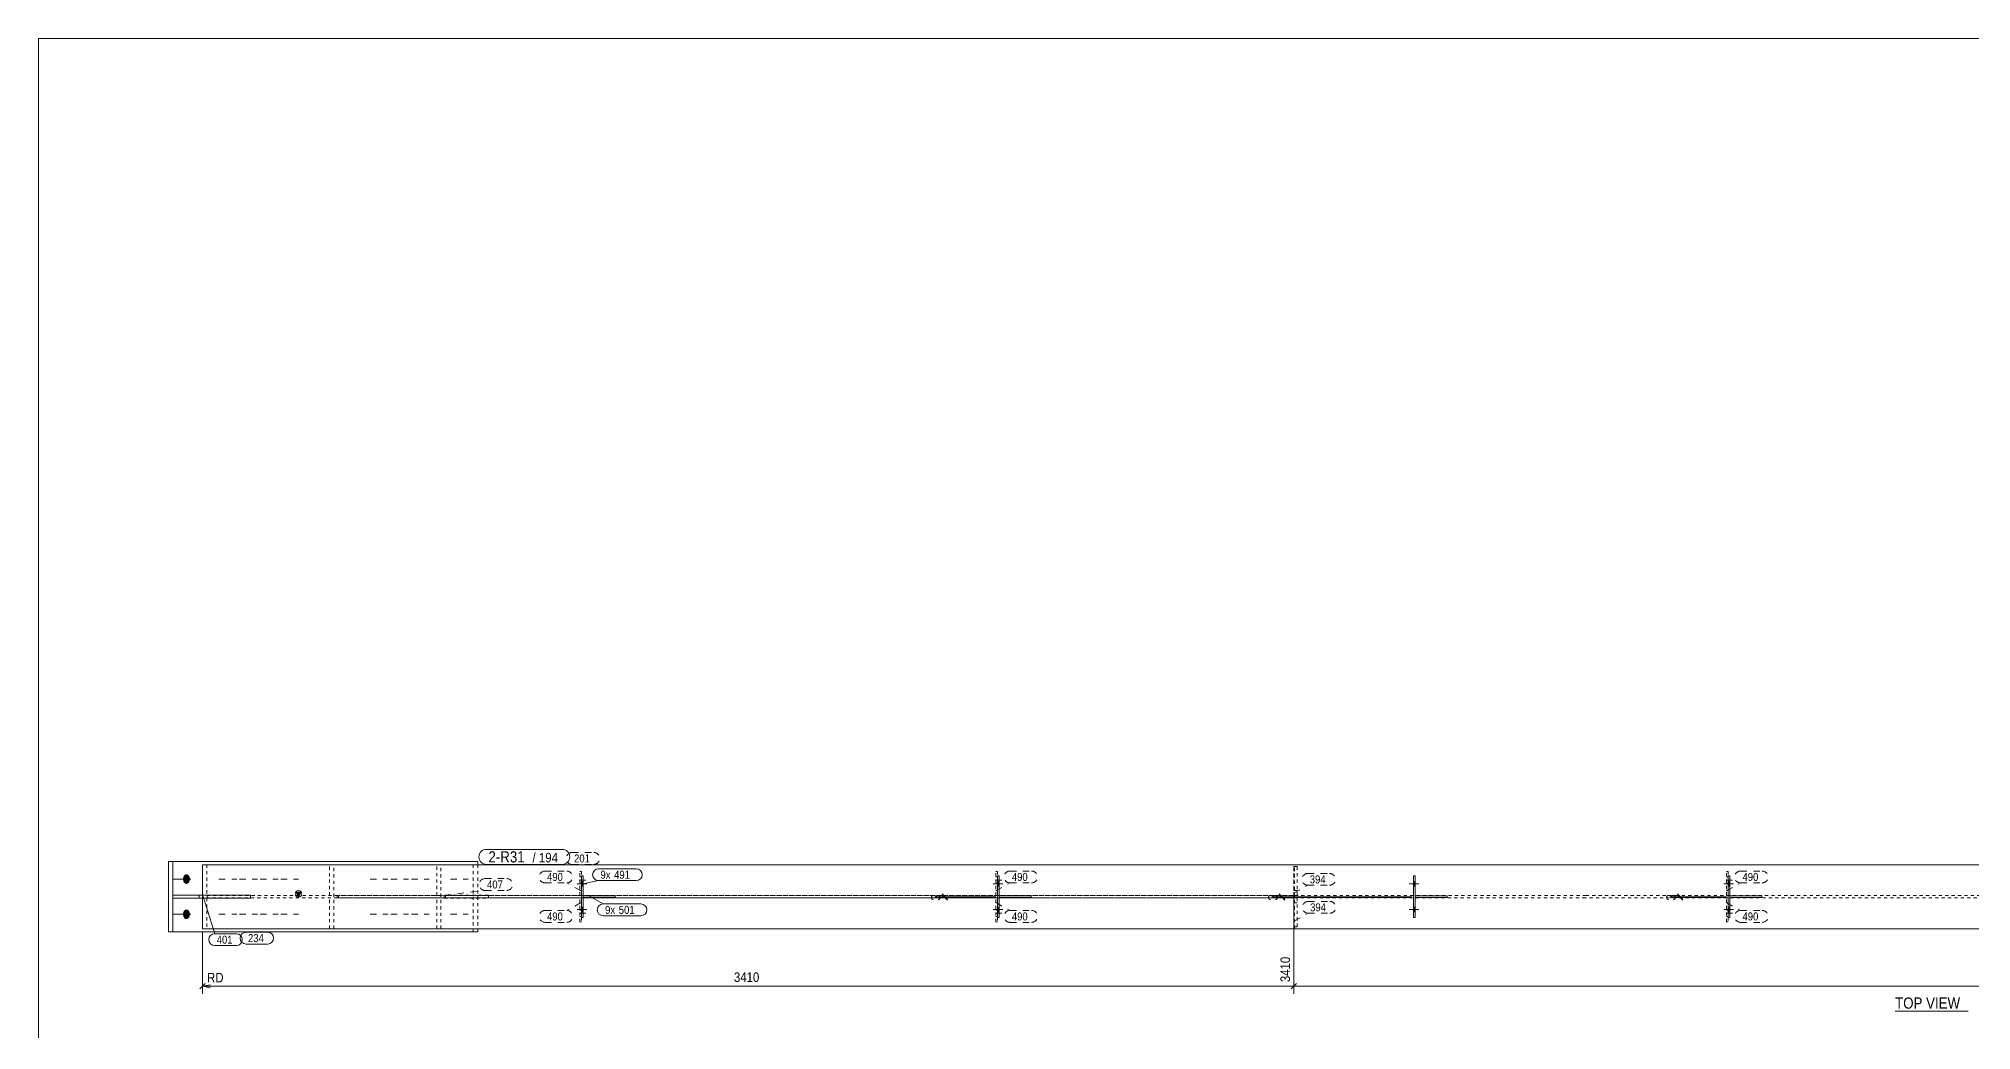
# Model space of a CAD drawing. Header units: millimetres. Extents: x 2 to 1174, y 1 to 825.
# Drawn here: x 5 to 609, y 515 to 825 of the extents above; entities that cross this region are included whole.
import ezdxf

# ---------------------------------------------------------------- set-up
doc = ezdxf.new("R2010")
doc.units = ezdxf.units.MM
for name, pattern in [('XKITLINE00', [0]), ('XKITLINE01', [4, 1, -1, 1, -1]), ('XKITLINE02', [4, 2, -2])]:
    doc.linetypes.add(name, pattern=pattern)
for name, color, linetype, lineweight in [('Bolt', 3, 'Continuous', 0), ('Dimensions', 7, 'Continuous', 0), ('DrawingSheet', 5, 'Continuous', 0), ('OtherObjectType', 7, 'Continuous', 0), ('Part', 2, 'Continuous', 0), ('PartMark', 7, 'Continuous', 0)]:
    doc.layers.add(name, color=color, linetype=linetype, lineweight=lineweight)
doc.styles.add('ARIAL', font='ARIAL.TTF')

# ---------------------------------------------------------------- blocks, each defined once
blk = doc.blocks.new('*A81')
at = {"layer": 'Bolt'}
for points in [[(50.11, 562.37), (50.11, 562.41), (50.11, 562.44), (50.12, 562.48), (50.12, 562.52), (50.12, 562.55), (50.13, 562.59), (50.13, 562.62), (50.14, 562.66), (50.14, 562.7), (50.15, 562.73), (50.16, 562.77), (50.17, 562.8), (50.17, 562.84), (50.18, 562.87), (50.19, 562.91), (50.2, 562.94), (50.21, 562.97), (50.23, 563.01), (50.24, 563.04), (50.25, 563.07), (50.26, 563.1), (50.28, 563.13), (50.29, 563.17), (50.31, 563.2), (50.32, 563.23), (50.34, 563.26), (50.36, 563.28), (50.37, 563.31), (50.39, 563.34), (50.41, 563.37), (50.43, 563.39), (50.44, 563.42), (50.46, 563.44), (50.48, 563.47), (50.5, 563.49), (50.52, 563.51), (50.55, 563.54), (50.57, 563.56), (50.59, 563.58), (50.61, 563.6), (50.63, 563.62), (50.66, 563.64), (50.68, 563.66), (50.7, 563.67), (50.73, 563.69), (50.75, 563.7), (50.77, 563.72), (50.8, 563.73), (50.82, 563.74), (50.85, 563.76), (50.87, 563.77), (50.9, 563.78), (50.92, 563.79), (50.95, 563.8), (50.98, 563.8), (51, 563.81), (51.03, 563.82), (51.05, 563.82), (51.08, 563.82), (51.11, 563.83), (51.13, 563.83), (51.16, 563.83), (51.19, 563.83), (51.21, 563.83), (51.24, 563.83), (51.26, 563.83), (51.29, 563.82), (51.32, 563.82), (51.34, 563.82), (51.37, 563.81), (51.4, 563.8), (51.42, 563.8), (51.45, 563.79), (51.47, 563.78), (51.5, 563.77), (51.52, 563.76), (51.55, 563.74), (51.57, 563.73), (51.6, 563.72), (51.62, 563.7), (51.64, 563.69), (51.67, 563.67), (51.69, 563.66), (51.71, 563.64), (51.74, 563.62), (51.76, 563.6), (51.78, 563.58), (51.8, 563.56), (51.83, 563.54), (51.85, 563.51), (51.87, 563.49), (51.89, 563.47), (51.91, 563.44), (51.93, 563.42), (51.94, 563.39), (51.96, 563.37), (51.98, 563.34), (52, 563.31), (52.02, 563.28), (52.03, 563.26), (52.05, 563.23), (52.06, 563.2), (52.08, 563.17), (52.09, 563.13), (52.11, 563.1), (52.12, 563.07), (52.13, 563.04), (52.14, 563.01), (52.16, 562.97), (52.17, 562.94), (52.18, 562.91), (52.19, 562.87), (52.2, 562.84), (52.21, 562.8), (52.21, 562.77), (52.22, 562.73), (52.23, 562.7), (52.23, 562.66), (52.24, 562.62), (52.24, 562.59), (52.25, 562.55), (52.25, 562.52), (52.25, 562.48), (52.26, 562.44), (52.26, 562.41), (52.26, 562.37), (52.26, 562.33), (52.26, 562.3), (52.26, 562.26), (52.26, 562.22), (52.25, 562.19), (52.25, 562.15), (52.25, 562.11), (52.24, 562.08), (52.24, 562.04), (52.23, 562), (52.23, 561.97), (52.22, 561.93), (52.21, 561.9), (52.21, 561.86), (52.2, 561.83), (52.19, 561.79), (52.18, 561.76), (52.17, 561.72), (52.16, 561.69), (52.14, 561.66), (52.13, 561.63), (52.12, 561.59), (52.11, 561.56), (52.09, 561.53), (52.08, 561.5), (52.06, 561.47), (52.05, 561.44), (52.03, 561.41), (52.02, 561.38), (52, 561.35), (51.98, 561.32), (51.96, 561.3), (51.94, 561.27), (51.93, 561.25), (51.91, 561.22), (51.89, 561.2), (51.87, 561.17), (51.85, 561.15), (51.83, 561.13), (51.8, 561.11), (51.78, 561.08), (51.76, 561.06), (51.74, 561.05), (51.71, 561.03), (51.69, 561.01), (51.67, 560.99), (51.64, 560.98), (51.62, 560.96), (51.6, 560.95), (51.57, 560.93), (51.55, 560.92), (51.52, 560.91), (51.5, 560.9), (51.47, 560.89), (51.45, 560.88), (51.42, 560.87), (51.4, 560.86), (51.37, 560.85), (51.34, 560.85), (51.32, 560.84), (51.29, 560.84), (51.26, 560.84), (51.24, 560.83), (51.21, 560.83), (51.19, 560.83), (51.16, 560.83), (51.13, 560.83), (51.11, 560.84), (51.08, 560.84), (51.05, 560.84), (51.03, 560.85), (51, 560.85), (50.98, 560.86), (50.95, 560.87), (50.92, 560.88), (50.9, 560.89), (50.87, 560.9), (50.85, 560.91), (50.82, 560.92), (50.8, 560.93), (50.77, 560.95), (50.75, 560.96), (50.73, 560.98), (50.7, 560.99), (50.68, 561.01), (50.66, 561.03), (50.63, 561.05), (50.61, 561.06), (50.59, 561.08), (50.57, 561.11), (50.55, 561.13), (50.52, 561.15), (50.5, 561.17), (50.48, 561.2), (50.46, 561.22), (50.44, 561.25), (50.43, 561.27), (50.41, 561.3), (50.39, 561.32), (50.37, 561.35), (50.36, 561.38), (50.34, 561.41), (50.32, 561.44), (50.31, 561.47), (50.29, 561.5), (50.28, 561.53), (50.26, 561.56), (50.25, 561.59), (50.24, 561.63), (50.23, 561.66), (50.21, 561.69), (50.2, 561.72), (50.19, 561.76), (50.18, 561.79), (50.17, 561.83), (50.17, 561.86), (50.16, 561.9), (50.15, 561.93), (50.14, 561.97), (50.14, 562), (50.13, 562.04), (50.13, 562.08), (50.12, 562.11), (50.12, 562.15), (50.12, 562.19), (50.11, 562.22), (50.11, 562.26), (50.11, 562.3), (50.11, 562.33)], [(50.11, 551.37), (50.11, 551.41), (50.11, 551.44), (50.12, 551.48), (50.12, 551.52), (50.12, 551.55), (50.13, 551.59), (50.13, 551.62), (50.14, 551.66), (50.14, 551.7), (50.15, 551.73), (50.16, 551.77), (50.17, 551.8), (50.17, 551.84), (50.18, 551.87), (50.19, 551.91), (50.2, 551.94), (50.21, 551.97), (50.23, 552.01), (50.24, 552.04), (50.25, 552.07), (50.26, 552.1), (50.28, 552.13), (50.29, 552.17), (50.31, 552.2), (50.32, 552.23), (50.34, 552.26), (50.36, 552.28), (50.37, 552.31), (50.39, 552.34), (50.41, 552.37), (50.43, 552.39), (50.44, 552.42), (50.46, 552.44), (50.48, 552.47), (50.5, 552.49), (50.52, 552.51), (50.55, 552.54), (50.57, 552.56), (50.59, 552.58), (50.61, 552.6), (50.63, 552.62), (50.66, 552.64), (50.68, 552.66), (50.7, 552.67), (50.73, 552.69), (50.75, 552.7), (50.77, 552.72), (50.8, 552.73), (50.82, 552.74), (50.85, 552.76), (50.87, 552.77), (50.9, 552.78), (50.92, 552.79), (50.95, 552.8), (50.98, 552.8), (51, 552.81), (51.03, 552.82), (51.05, 552.82), (51.08, 552.82), (51.11, 552.83), (51.13, 552.83), (51.16, 552.83), (51.19, 552.83), (51.21, 552.83), (51.24, 552.83), (51.26, 552.83), (51.29, 552.82), (51.32, 552.82), (51.34, 552.82), (51.37, 552.81), (51.4, 552.8), (51.42, 552.8), (51.45, 552.79), (51.47, 552.78), (51.5, 552.77), (51.52, 552.76), (51.55, 552.74), (51.57, 552.73), (51.6, 552.72), (51.62, 552.7), (51.64, 552.69), (51.67, 552.67), (51.69, 552.66), (51.71, 552.64), (51.74, 552.62), (51.76, 552.6), (51.78, 552.58), (51.8, 552.56), (51.83, 552.54), (51.85, 552.51), (51.87, 552.49), (51.89, 552.47), (51.91, 552.44), (51.93, 552.42), (51.94, 552.39), (51.96, 552.37), (51.98, 552.34), (52, 552.31), (52.02, 552.28), (52.03, 552.26), (52.05, 552.23), (52.06, 552.2), (52.08, 552.17), (52.09, 552.13), (52.11, 552.1), (52.12, 552.07), (52.13, 552.04), (52.14, 552.01), (52.16, 551.97), (52.17, 551.94), (52.18, 551.91), (52.19, 551.87), (52.2, 551.84), (52.21, 551.8), (52.21, 551.77), (52.22, 551.73), (52.23, 551.7), (52.23, 551.66), (52.24, 551.62), (52.24, 551.59), (52.25, 551.55), (52.25, 551.52), (52.25, 551.48), (52.26, 551.44), (52.26, 551.41), (52.26, 551.37), (52.26, 551.33), (52.26, 551.3), (52.26, 551.26), (52.26, 551.22), (52.25, 551.19), (52.25, 551.15), (52.25, 551.11), (52.24, 551.08), (52.24, 551.04), (52.23, 551), (52.23, 550.97), (52.22, 550.93), (52.21, 550.9), (52.21, 550.86), (52.2, 550.83), (52.19, 550.79), (52.18, 550.76), (52.17, 550.72), (52.16, 550.69), (52.14, 550.66), (52.13, 550.63), (52.12, 550.59), (52.11, 550.56), (52.09, 550.53), (52.08, 550.5), (52.06, 550.47), (52.05, 550.44), (52.03, 550.41), (52.02, 550.38), (52, 550.35), (51.98, 550.32), (51.96, 550.3), (51.94, 550.27), (51.93, 550.25), (51.91, 550.22), (51.89, 550.2), (51.87, 550.17), (51.85, 550.15), (51.83, 550.13), (51.8, 550.11), (51.78, 550.08), (51.76, 550.06), (51.74, 550.05), (51.71, 550.03), (51.69, 550.01), (51.67, 549.99), (51.64, 549.98), (51.62, 549.96), (51.6, 549.95), (51.57, 549.93), (51.55, 549.92), (51.52, 549.91), (51.5, 549.9), (51.47, 549.89), (51.45, 549.88), (51.42, 549.87), (51.4, 549.86), (51.37, 549.85), (51.34, 549.85), (51.32, 549.84), (51.29, 549.84), (51.26, 549.84), (51.24, 549.83), (51.21, 549.83), (51.19, 549.83), (51.16, 549.83), (51.13, 549.83), (51.11, 549.84), (51.08, 549.84), (51.05, 549.84), (51.03, 549.85), (51, 549.85), (50.98, 549.86), (50.95, 549.87), (50.92, 549.88), (50.9, 549.89), (50.87, 549.9), (50.85, 549.91), (50.82, 549.92), (50.8, 549.93), (50.77, 549.95), (50.75, 549.96), (50.73, 549.98), (50.7, 549.99), (50.68, 550.01), (50.66, 550.03), (50.63, 550.05), (50.61, 550.06), (50.59, 550.08), (50.57, 550.11), (50.55, 550.13), (50.52, 550.15), (50.5, 550.17), (50.48, 550.2), (50.46, 550.22), (50.44, 550.25), (50.43, 550.27), (50.41, 550.3), (50.39, 550.32), (50.37, 550.35), (50.36, 550.38), (50.34, 550.41), (50.32, 550.44), (50.31, 550.47), (50.29, 550.5), (50.28, 550.53), (50.26, 550.56), (50.25, 550.59), (50.24, 550.63), (50.23, 550.66), (50.21, 550.69), (50.2, 550.72), (50.19, 550.76), (50.18, 550.79), (50.17, 550.83), (50.17, 550.86), (50.16, 550.9), (50.15, 550.93), (50.14, 550.97), (50.14, 551), (50.13, 551.04), (50.13, 551.08), (50.12, 551.11), (50.12, 551.15), (50.12, 551.19), (50.11, 551.22), (50.11, 551.26), (50.11, 551.3), (50.11, 551.33)]]:
    blk.add_hatch(color=3, dxfattribs=at).paths.add_polyline_path(points, flags=17)
at = {"layer": 'Bolt', "color": 3, "linetype": 'XKITLINE00', "lineweight": 0}
for p, q in [((47, 562.33), (52.58, 562.33)), ((47, 551.33), (52.58, 551.33))]:
    blk.add_line(p, q, dxfattribs=at)
at = {"layer": 'Bolt', "color": 3, "linetype": 'XKITLINE02', "lineweight": 0}
for p, q in [((61.32, 562.33), (66.9, 562.33)), ((67.76, 562.33), (73.35, 562.33)), ((74.21, 562.33), (79.79, 562.33)), ((80.65, 562.33), (86.24, 562.33)), ((108.58, 562.33), (114.16, 562.33)), ((115.02, 562.33), (120.61, 562.33)), ((121.47, 562.33), (127.05, 562.33)), ((133.64, 562.33), (139.22, 562.33)), ((61.32, 551.33), (66.9, 551.33)), ((67.76, 551.33), (73.35, 551.33)), ((74.21, 551.33), (79.79, 551.33)), ((80.65, 551.33), (86.24, 551.33)), ((108.58, 551.33), (114.16, 551.33)), ((115.02, 551.33), (120.61, 551.33)), ((121.47, 551.33), (127.05, 551.33)), ((133.64, 551.33), (139.22, 551.33))]:
    blk.add_line(p, q, dxfattribs=at)
blk = doc.blocks.new('*A82')
at = {"layer": 'Part'}
blk.add_hatch(color=2, dxfattribs=at).paths.add_polyline_path([(85.39, 558.23), (86.99, 558.23), (86.19, 556.83)], flags=17)
at = {"layer": 'Part', "color": 2, "linetype": 'XKITLINE00', "lineweight": 0}
for p, q in [((56.19, 566.83), (56.19, 557.33)), ((488.33, 566.83), (56.19, 566.83)), ((586.63, 566.83), (488.43, 566.83)), ((684.61, 566.83), (586.73, 566.83)), ((56.19, 546.83), (56.19, 556.33)), ((86.19, 556.83), (85.39, 558.23)), ((85.39, 558.23), (86.99, 558.23)), ((86.99, 558.23), (86.19, 556.83)), ((488.33, 546.83), (56.19, 546.83)), ((586.63, 546.83), (488.43, 546.83)), ((684.61, 546.83), (586.73, 546.83))]:
    blk.add_line(p, q, dxfattribs=at)
at = {"layer": 'Part', "color": 7, "linetype": 'XKITLINE01', "lineweight": 0}
for p, q in [((57.53, 566.83), (57.53, 557.23)), ((95.89, 557.23), (95.89, 566.83)), ((97.22, 546.83), (97.22, 566.83)), ((56.19, 557.33), (56.19, 556.33)), ((57.53, 557.23), (488.33, 557.23)), ((488.33, 556.43), (57.53, 556.43)), ((57.53, 556.43), (57.53, 546.83)), ((95.89, 546.83), (95.89, 556.43)), ((488.43, 557.23), (586.63, 557.23)), ((586.63, 556.43), (488.43, 556.43)), ((586.73, 557.23), (684.61, 557.23)), ((684.61, 556.43), (586.73, 556.43))]:
    blk.add_line(p, q, dxfattribs=at)
at = {"layer": 'Part', "color": 2, "linetype": 'XKITLINE00', "lineweight": 0}
blk.add_circle((86.19, 557.73), 1, dxfattribs=at)
blk = doc.blocks.new('*A86')
at = {"layer": 'Part', "color": 2, "linetype": 'XKITLINE00', "lineweight": 0}
for p, q in [((71.19, 557.33), (46.96, 557.33)), ((46.96, 556.33), (46.96, 557.33)), ((71.19, 556.33), (46.96, 556.33)), ((71.19, 557.33), (71.19, 556.33))]:
    blk.add_line(p, q, dxfattribs=at)
at = {"layer": 'Part', "color": 7, "linetype": 'XKITLINE01', "lineweight": 0}
for p, q in [((55.12, 556.33), (55.12, 557.33)), ((57.69, 556.33), (57.69, 557.33))]:
    blk.add_line(p, q, dxfattribs=at)
blk = doc.blocks.new('*A87')
at = {"layer": 'Part', "color": 2, "linetype": 'XKITLINE00', "lineweight": 0}
for p, q in [((175.13, 557.08), (185.13, 557.08)), ((185.13, 556.58), (175.13, 556.58)), ((185.13, 556.58), (185.13, 557.08))]:
    blk.add_line(p, q, dxfattribs=at)
at = {"layer": 'Part', "color": 7, "linetype": 'XKITLINE01', "lineweight": 0}
blk.add_line((175.13, 556.58), (175.13, 557.08), dxfattribs=at)
blk.add_line((175.13, 556.58), (175.13, 557.08), dxfattribs=at)
blk = doc.blocks.new('*A88')
at = {"layer": 'Part', "color": 7, "linetype": 'XKITLINE01', "lineweight": 0}
for p, q in [((174.13, 557.23), (174.13, 564.73)), ((174.13, 564.73), (174.63, 564.73)), ((174.63, 564.73), (174.63, 557.23)), ((174.13, 558.73), (174.63, 558.73)), ((174.63, 557.23), (174.13, 557.23))]:
    blk.add_line(p, q, dxfattribs=at)
blk = doc.blocks.new('*A89')
at = {"layer": 'Part', "color": 2, "linetype": 'XKITLINE00', "lineweight": 0}
for p, q in [((174.63, 550.33), (174.63, 563.33)), ((174.63, 563.33), (175.13, 563.33)), ((175.13, 563.33), (175.13, 550.33)), ((175.13, 550.33), (174.63, 550.33))]:
    blk.add_line(p, q, dxfattribs=at)
blk = doc.blocks.new('*A90')
at = {"layer": 'Part', "color": 7, "linetype": 'XKITLINE01', "lineweight": 0}
for p, q in [((174.13, 548.93), (174.13, 556.43)), ((174.13, 556.43), (174.63, 556.43)), ((174.63, 556.43), (174.63, 548.93)), ((174.13, 554.93), (174.63, 554.93)), ((174.63, 548.93), (174.13, 548.93))]:
    blk.add_line(p, q, dxfattribs=at)
blk = doc.blocks.new('*A91')
at = {"layer": 'Part', "color": 2, "linetype": 'XKITLINE00', "lineweight": 0}
for p, q in [((305.13, 557.08), (315.13, 557.08)), ((315.13, 556.58), (305.13, 556.58)), ((315.13, 556.58), (315.13, 557.08))]:
    blk.add_line(p, q, dxfattribs=at)
at = {"layer": 'Part', "color": 7, "linetype": 'XKITLINE01', "lineweight": 0}
blk.add_line((305.13, 556.58), (305.13, 557.08), dxfattribs=at)
blk.add_line((305.13, 556.58), (305.13, 557.08), dxfattribs=at)
blk = doc.blocks.new('*A92')
at = {"layer": 'Part', "color": 7, "linetype": 'XKITLINE01', "lineweight": 0}
for p, q in [((304.13, 557.23), (304.13, 564.73)), ((304.13, 564.73), (304.63, 564.73)), ((304.63, 564.73), (304.63, 557.23)), ((304.13, 558.73), (304.63, 558.73)), ((304.63, 557.23), (304.13, 557.23))]:
    blk.add_line(p, q, dxfattribs=at)
blk = doc.blocks.new('*A93')
at = {"layer": 'Part', "color": 2, "linetype": 'XKITLINE00', "lineweight": 0}
for p, q in [((304.63, 550.33), (304.63, 563.33)), ((304.63, 563.33), (305.13, 563.33)), ((305.13, 563.33), (305.13, 550.33)), ((305.13, 550.33), (304.63, 550.33))]:
    blk.add_line(p, q, dxfattribs=at)
blk = doc.blocks.new('*A94')
at = {"layer": 'Part', "color": 7, "linetype": 'XKITLINE01', "lineweight": 0}
for p, q in [((304.13, 548.93), (304.13, 556.43)), ((304.13, 556.43), (304.63, 556.43)), ((304.63, 556.43), (304.63, 548.93)), ((304.13, 554.93), (304.63, 554.93)), ((304.63, 548.93), (304.13, 548.93))]:
    blk.add_line(p, q, dxfattribs=at)
blk = doc.blocks.new('*A95')
at = {"layer": 'Part', "color": 2, "linetype": 'XKITLINE00', "lineweight": 0}
for p, q in [((435.13, 557.08), (445.13, 557.08)), ((445.13, 556.58), (435.13, 556.58)), ((445.13, 556.58), (445.13, 557.08))]:
    blk.add_line(p, q, dxfattribs=at)
at = {"layer": 'Part', "color": 7, "linetype": 'XKITLINE01', "lineweight": 0}
blk.add_line((435.13, 556.58), (435.13, 557.08), dxfattribs=at)
blk.add_line((435.13, 556.58), (435.13, 557.08), dxfattribs=at)
blk = doc.blocks.new('*A96')
at = {"layer": 'Part', "color": 2, "linetype": 'XKITLINE00', "lineweight": 0}
for p, q in [((434.63, 550.33), (434.63, 563.33)), ((434.63, 563.33), (435.13, 563.33)), ((435.13, 563.33), (435.13, 550.33)), ((435.13, 550.33), (434.63, 550.33))]:
    blk.add_line(p, q, dxfattribs=at)
blk = doc.blocks.new('*A97')
at = {"layer": 'Part', "color": 2, "linetype": 'XKITLINE00', "lineweight": 0}
for p, q in [((533.43, 557.08), (543.43, 557.08)), ((543.43, 556.58), (533.43, 556.58)), ((543.43, 556.58), (543.43, 557.08))]:
    blk.add_line(p, q, dxfattribs=at)
at = {"layer": 'Part', "color": 7, "linetype": 'XKITLINE01', "lineweight": 0}
blk.add_line((533.43, 556.58), (533.43, 557.08), dxfattribs=at)
blk.add_line((533.43, 556.58), (533.43, 557.08), dxfattribs=at)
blk = doc.blocks.new('*A98')
at = {"layer": 'Part', "color": 7, "linetype": 'XKITLINE01', "lineweight": 0}
for p, q in [((532.43, 557.23), (532.43, 564.73)), ((532.43, 564.73), (532.93, 564.73)), ((532.93, 564.73), (532.93, 557.23)), ((532.43, 558.73), (532.93, 558.73)), ((532.93, 557.23), (532.43, 557.23))]:
    blk.add_line(p, q, dxfattribs=at)
blk = doc.blocks.new('*A99')
at = {"layer": 'Part', "color": 2, "linetype": 'XKITLINE00', "lineweight": 0}
for p, q in [((532.93, 550.33), (532.93, 563.33)), ((532.93, 563.33), (533.43, 563.33)), ((533.43, 563.33), (533.43, 550.33)), ((533.43, 550.33), (532.93, 550.33))]:
    blk.add_line(p, q, dxfattribs=at)
blk = doc.blocks.new('*A100')
at = {"layer": 'Part', "color": 7, "linetype": 'XKITLINE01', "lineweight": 0}
for p, q in [((532.43, 548.93), (532.43, 556.43)), ((532.43, 556.43), (532.93, 556.43)), ((532.93, 556.43), (532.93, 548.93)), ((532.43, 554.93), (532.93, 554.93)), ((532.93, 548.93), (532.43, 548.93))]:
    blk.add_line(p, q, dxfattribs=at)
blk = doc.blocks.new('*A117')
at = {"layer": 'Part', "color": 7, "linetype": 'XKITLINE01', "lineweight": 0}
for p, q in [((397.38, 566.83), (129.45, 566.83)), ((129.45, 557.23), (129.45, 566.83)), ((130.64, 546.83), (130.64, 566.83)), ((397.22, 546.83), (397.22, 566.83)), ((397.38, 546.83), (397.38, 566.83)), ((98.3, 557.23), (98.28, 556.43)), ((397.22, 556.43), (98.28, 556.43)), ((397.22, 557.23), (98.3, 557.23)), ((98.71, 556.43), (98.71, 557.23)), ((129.45, 546.83), (129.45, 556.43)), ((129.45, 546.83), (397.38, 546.83))]:
    blk.add_line(p, q, dxfattribs=at)
blk = doc.blocks.new('*A118')
at = {"layer": 'Part', "color": 2, "linetype": 'XKITLINE00', "lineweight": 0}
for p, q in [((142.19, 567.83), (45.56, 567.83)), ((45.56, 545.83), (45.56, 567.83)), ((46.96, 545.83), (46.96, 567.83)), ((142.19, 567.83), (142.19, 566.83)), ((142.19, 545.83), (45.56, 545.83)), ((142.19, 545.83), (142.19, 546.83))]:
    blk.add_line(p, q, dxfattribs=at)
at = {"layer": 'Part', "color": 7, "linetype": 'XKITLINE01', "lineweight": 0}
for p, q in [((140.8, 545.83), (140.8, 567.83)), ((142.19, 566.83), (142.19, 546.83))]:
    blk.add_line(p, q, dxfattribs=at)
blk = doc.blocks.new('*A119')
at = {"layer": 'Part', "color": 7, "linetype": 'XKITLINE01', "lineweight": 0}
for p, q in [((145.54, 557.33), (131.72, 557.33)), ((131.72, 557.33), (131.72, 556.33)), ((131.72, 556.33), (145.54, 556.33)), ((132.13, 556.33), (132.13, 557.33)), ((142.19, 556.33), (142.19, 557.33)), ((145.54, 557.33), (145.54, 556.33))]:
    blk.add_line(p, q, dxfattribs=at)
blk = doc.blocks.new('*A123')
at = {"layer": 'Part', "color": 7, "linetype": 'XKITLINE01', "lineweight": 0}
for p, q in [((397.22, 566.23), (397.22, 557.23)), ((398.22, 566.23), (397.22, 566.23)), ((398.22, 557.23), (398.22, 566.23)), ((398.22, 558.73), (397.22, 558.73)), ((397.22, 557.23), (398.22, 557.23))]:
    blk.add_line(p, q, dxfattribs=at)
blk = doc.blocks.new('*A124')
at = {"layer": 'Part', "color": 7, "linetype": 'XKITLINE01', "lineweight": 0}
for p, q in [((397.22, 556.43), (397.22, 547.43)), ((398.22, 556.43), (397.22, 556.43)), ((398.22, 547.43), (398.22, 556.43)), ((398.22, 554.93), (397.22, 554.93)), ((397.22, 547.43), (398.22, 547.43))]:
    blk.add_line(p, q, dxfattribs=at)
blk = doc.blocks.new('*A125')
at = {"layer": 'Bolt', "color": 3, "linetype": 'XKITLINE02', "lineweight": 0}
for p, q in [((175.98, 562.03), (172.98, 562.03)), ((174.63, 563.01), (174.13, 563.01)), ((174.63, 561.05), (174.13, 561.05))]:
    blk.add_line(p, q, dxfattribs=at)
blk = doc.blocks.new('*A126')
at = {"layer": 'Bolt'}
for points in [[(174.63, 561.53), (175.13, 561.53), (175.13, 560.13), (174.63, 560.13)], [(174.63, 561.53), (175.13, 561.53), (175.13, 560.13), (174.63, 560.13)], [(174.63, 553.53), (175.13, 553.53), (175.13, 552.13), (174.63, 552.13)], [(174.63, 553.53), (175.13, 553.53), (175.13, 552.13), (174.63, 552.13)]]:
    blk.add_hatch(color=3, dxfattribs=at).paths.add_polyline_path(points, flags=17)
at = {"layer": 'Bolt', "color": 3, "linetype": 'XKITLINE00', "lineweight": 0}
for p, q in [((176.29, 560.83), (173.29, 560.83)), ((176.29, 560.83), (173.29, 560.83)), ((175.13, 561.53), (174.63, 561.53)), ((175.13, 561.53), (174.63, 561.53)), ((175.13, 560.13), (174.63, 560.13)), ((175.13, 560.13), (174.63, 560.13)), ((176.29, 552.83), (173.29, 552.83)), ((176.29, 552.83), (173.29, 552.83)), ((175.13, 553.53), (174.63, 553.53)), ((175.13, 553.53), (174.63, 553.53)), ((175.13, 552.13), (174.63, 552.13)), ((175.13, 552.13), (174.63, 552.13))]:
    blk.add_line(p, q, dxfattribs=at)
blk = doc.blocks.new('*A127')
at = {"layer": 'Bolt', "color": 3, "linetype": 'XKITLINE02', "lineweight": 0}
for p, q in [((175.98, 551.63), (172.98, 551.63)), ((174.63, 552.61), (174.13, 552.61)), ((174.63, 550.65), (174.13, 550.65))]:
    blk.add_line(p, q, dxfattribs=at)
blk = doc.blocks.new('*A128')
at = {"layer": 'Bolt', "color": 3, "linetype": 'XKITLINE02', "lineweight": 0}
for p, q in [((305.98, 562.03), (302.98, 562.03)), ((304.63, 563.01), (304.13, 563.01)), ((304.63, 561.05), (304.13, 561.05))]:
    blk.add_line(p, q, dxfattribs=at)
blk = doc.blocks.new('*A129')
at = {"layer": 'Bolt'}
for points in [[(304.63, 561.53), (305.13, 561.53), (305.13, 560.13), (304.63, 560.13)], [(304.63, 561.53), (305.13, 561.53), (305.13, 560.13), (304.63, 560.13)], [(304.63, 553.53), (305.13, 553.53), (305.13, 552.13), (304.63, 552.13)], [(304.63, 553.53), (305.13, 553.53), (305.13, 552.13), (304.63, 552.13)]]:
    blk.add_hatch(color=3, dxfattribs=at).paths.add_polyline_path(points, flags=17)
at = {"layer": 'Bolt', "color": 3, "linetype": 'XKITLINE00', "lineweight": 0}
for p, q in [((306.29, 560.83), (303.29, 560.83)), ((306.29, 560.83), (303.29, 560.83)), ((305.13, 561.53), (304.63, 561.53)), ((305.13, 561.53), (304.63, 561.53)), ((305.13, 560.13), (304.63, 560.13)), ((305.13, 560.13), (304.63, 560.13)), ((306.29, 552.83), (303.29, 552.83)), ((306.29, 552.83), (303.29, 552.83)), ((305.13, 553.53), (304.63, 553.53)), ((305.13, 553.53), (304.63, 553.53)), ((305.13, 552.13), (304.63, 552.13)), ((305.13, 552.13), (304.63, 552.13))]:
    blk.add_line(p, q, dxfattribs=at)
blk = doc.blocks.new('*A130')
at = {"layer": 'Bolt', "color": 3, "linetype": 'XKITLINE02', "lineweight": 0}
for p, q in [((305.98, 551.63), (302.98, 551.63)), ((304.63, 552.61), (304.13, 552.61)), ((304.63, 550.65), (304.13, 550.65))]:
    blk.add_line(p, q, dxfattribs=at)
blk = doc.blocks.new('*A131')
at = {"layer": 'Bolt'}
for points in [[(434.63, 561.53), (435.13, 561.53), (435.13, 560.13), (434.63, 560.13)], [(434.63, 561.53), (435.13, 561.53), (435.13, 560.13), (434.63, 560.13)], [(434.63, 553.53), (435.13, 553.53), (435.13, 552.13), (434.63, 552.13)], [(434.63, 553.53), (435.13, 553.53), (435.13, 552.13), (434.63, 552.13)]]:
    blk.add_hatch(color=3, dxfattribs=at).paths.add_polyline_path(points, flags=17)
at = {"layer": 'Bolt', "color": 3, "linetype": 'XKITLINE00', "lineweight": 0}
for p, q in [((436.29, 560.83), (433.29, 560.83)), ((436.29, 560.83), (433.29, 560.83)), ((435.13, 561.53), (434.63, 561.53)), ((435.13, 561.53), (434.63, 561.53)), ((435.13, 560.13), (434.63, 560.13)), ((435.13, 560.13), (434.63, 560.13)), ((436.29, 552.83), (433.29, 552.83)), ((436.29, 552.83), (433.29, 552.83)), ((435.13, 553.53), (434.63, 553.53)), ((435.13, 553.53), (434.63, 553.53)), ((435.13, 552.13), (434.63, 552.13)), ((435.13, 552.13), (434.63, 552.13))]:
    blk.add_line(p, q, dxfattribs=at)
blk = doc.blocks.new('*A132')
at = {"layer": 'Bolt', "color": 3, "linetype": 'XKITLINE02', "lineweight": 0}
for p, q in [((534.28, 562.03), (531.28, 562.03)), ((532.93, 563.01), (532.43, 563.01)), ((532.93, 561.05), (532.43, 561.05))]:
    blk.add_line(p, q, dxfattribs=at)
blk = doc.blocks.new('*A133')
at = {"layer": 'Bolt'}
for points in [[(532.93, 561.53), (533.43, 561.53), (533.43, 560.13), (532.93, 560.13)], [(532.93, 561.53), (533.43, 561.53), (533.43, 560.13), (532.93, 560.13)], [(532.93, 553.53), (533.43, 553.53), (533.43, 552.13), (532.93, 552.13)], [(532.93, 553.53), (533.43, 553.53), (533.43, 552.13), (532.93, 552.13)]]:
    blk.add_hatch(color=3, dxfattribs=at).paths.add_polyline_path(points, flags=17)
at = {"layer": 'Bolt', "color": 3, "linetype": 'XKITLINE00', "lineweight": 0}
for p, q in [((534.59, 560.83), (531.59, 560.83)), ((534.59, 560.83), (531.59, 560.83)), ((533.43, 561.53), (532.93, 561.53)), ((533.43, 561.53), (532.93, 561.53)), ((533.43, 560.13), (532.93, 560.13)), ((533.43, 560.13), (532.93, 560.13)), ((534.59, 552.83), (531.59, 552.83)), ((534.59, 552.83), (531.59, 552.83)), ((533.43, 553.53), (532.93, 553.53)), ((533.43, 553.53), (532.93, 553.53)), ((533.43, 552.13), (532.93, 552.13)), ((533.43, 552.13), (532.93, 552.13))]:
    blk.add_line(p, q, dxfattribs=at)
blk = doc.blocks.new('*A134')
at = {"layer": 'Bolt', "color": 3, "linetype": 'XKITLINE02', "lineweight": 0}
for p, q in [((534.28, 551.63), (531.28, 551.63)), ((532.93, 552.61), (532.43, 552.61)), ((532.93, 550.65), (532.43, 550.65))]:
    blk.add_line(p, q, dxfattribs=at)
blk = doc.blocks.new('*A197')
at = {"layer": 'DrawingSheet', "color": 5, "linetype": 'XKITLINE00', "lineweight": 0}
for p, q in [((1174, 825), (5, 825)), ((5, 825), (5, 5))]:
    blk.add_line(p, q, dxfattribs=at)
blk = doc.blocks.new('*A286')
at = {"layer": 'Dimensions', "color": 7, "linetype": 'XKITLINE00', "lineweight": 0}
for p, q in [((397.22, 556.23), (397.22, 526.43)), ((924.19, 556.23), (924.19, 526.43)), ((398.07, 529.68), (396.38, 527.98)), ((397.22, 528.83), (924.19, 528.83)), ((925.04, 529.68), (923.34, 527.98))]:
    blk.add_line(p, q, dxfattribs=at)
at = {"layer": 'Dimensions', "color": 3}
for p in [(397.22, 528.83), (924.19, 528.83)]:
    blk.add_point(p, dxfattribs=at)
at = {"layer": 'Dimensions', "color": 3, "style": 'ARIAL', "width": 0.85}
blk.add_text('9990', height=3, rotation=90.00021, dxfattribs=at).set_placement((922.99, 530.13))
blk.add_text('6580', height=3, dxfattribs=at).set_placement((656.26, 530.18))
blk = doc.blocks.new('*A287')
at = {"layer": 'OtherObjectType', "color": 7, "linetype": 'XKITLINE00', "lineweight": 0}
blk.add_line((585.08, 521.08), (607.9, 521.08), dxfattribs=at)
at = {"layer": 'OtherObjectType', "color": 7, "style": 'ARIAL', "width": 0.85}
blk.add_text('TOP VIEW', height=3.5, dxfattribs=at).set_placement((585.08, 521.83))
blk = doc.blocks.new('*A288')
at = {"layer": 'Dimensions', "color": 7, "linetype": 'XKITLINE00', "lineweight": 0}
for p, q in [((434.13, 556.83), (390.67, 556.83)), ((434.13, 556.58), (390.67, 556.58)), ((392.67, 557.68), (394.37, 555.98)), ((392.67, 557.43), (394.37, 555.73)), ((393.52, 556.58), (393.52, 556.83))]:
    blk.add_line(p, q, dxfattribs=at)
at = {"layer": 'Dimensions', "color": 3}
for p in [(393.52, 556.83), (393.52, 556.58)]:
    blk.add_point(p, dxfattribs=at)
at = {"layer": 'Dimensions', "color": 3, "style": 'ARIAL', "width": 0.85}
blk.add_text('3', height=3, rotation=90.00021, dxfattribs=at).set_placement((392.17, 555.59))
blk = doc.blocks.new('*A289')
at = {"layer": 'Dimensions', "color": 7, "linetype": 'XKITLINE00', "lineweight": 0}
for p, q in [((304.13, 556.83), (285.34, 556.83)), ((304.13, 556.58), (285.34, 556.58)), ((287.35, 557.68), (289.04, 555.98)), ((287.35, 557.43), (289.04, 555.73)), ((288.19, 556.58), (288.19, 556.83))]:
    blk.add_line(p, q, dxfattribs=at)
at = {"layer": 'Dimensions', "color": 3}
for p in [(288.19, 556.83), (288.19, 556.58)]:
    blk.add_point(p, dxfattribs=at)
at = {"layer": 'Dimensions', "color": 3, "style": 'ARIAL', "width": 0.85}
blk.add_text('3', height=3, rotation=90.00021, dxfattribs=at).set_placement((286.84, 555.59))
blk = doc.blocks.new('*A290')
at = {"layer": 'Dimensions', "color": 7, "linetype": 'XKITLINE00', "lineweight": 0}
for p, q in [((532.43, 556.83), (515.07, 556.83)), ((532.43, 556.58), (515.07, 556.58)), ((517.07, 557.68), (518.77, 555.98)), ((517.07, 557.43), (518.77, 555.73)), ((517.92, 556.58), (517.92, 556.83))]:
    blk.add_line(p, q, dxfattribs=at)
at = {"layer": 'Dimensions', "color": 3}
for p in [(517.92, 556.83), (517.92, 556.58)]:
    blk.add_point(p, dxfattribs=at)
at = {"layer": 'Dimensions', "color": 3, "style": 'ARIAL', "width": 0.85}
blk.add_text('3', height=3, rotation=90.00021, dxfattribs=at).set_placement((516.57, 555.59))
blk = doc.blocks.new('*A291')
at = {"layer": 'Dimensions', "color": 7, "linetype": 'XKITLINE00', "lineweight": 0}
for p, q in [((397.22, 556.23), (397.22, 526.43)), ((56.19, 545.83), (56.19, 526.43)), ((56.19, 545.83), (56.19, 526.43)), ((57.04, 529.68), (55.35, 527.98)), ((58.69, 529.33), (56.19, 528.83)), ((56.19, 528.83), (397.22, 528.83)), ((58.69, 528.33), (56.19, 528.83)), ((63.42, 528.83), (56.19, 528.83)), ((398.07, 529.68), (396.38, 527.98))]:
    blk.add_line(p, q, dxfattribs=at)
at = {"layer": 'Dimensions', "color": 3}
for p in [(56.19, 528.83), (397.22, 528.83)]:
    blk.add_point(p, dxfattribs=at)
at = {"layer": 'Dimensions', "color": 7}
blk.add_point((56.19, 528.83), dxfattribs=at)
at = {"layer": 'Dimensions', "color": 3, "style": 'ARIAL', "width": 0.85}
blk.add_text('3410', height=3, rotation=90.00021, dxfattribs=at).set_placement((396.02, 530.13))
for s, p in [('RD', (57.64, 530.03)), ('3410', (222.26, 530.18))]:
    blk.add_text(s, height=3, dxfattribs=at).set_placement(p)
blk = doc.blocks.new('*A292')
at = {"layer": 'PartMark', "color": 7, "linetype": 'XKITLINE02', "lineweight": 0}
for p, q in [((397.45, 549.26), (401.7, 551.65)), ((401.7, 555.35), (408.46, 555.35)), ((401.7, 551.65), (408.46, 551.65))]:
    blk.add_line(p, q, dxfattribs=at)
for centre, start, end in [((401.7, 553.5), 90, 270), ((408.46, 553.5), 270, 90)]:
    blk.add_arc(centre, 1.85, start, end, dxfattribs=at)
at = {"layer": 'PartMark', "color": 3, "style": 'ARIAL', "width": 0.85}
blk.add_text('394', height=2.5, dxfattribs=at).set_placement((402.3, 552.25))
blk = doc.blocks.new('*A293')
at = {"layer": 'PartMark', "color": 7, "linetype": 'XKITLINE02', "lineweight": 0}
for p, q in [((401.59, 564.1), (408.35, 564.1)), ((397.35, 558.01), (401.59, 560.4)), ((401.59, 560.4), (408.35, 560.4))]:
    blk.add_line(p, q, dxfattribs=at)
for centre, start, end in [((401.59, 562.25), 90, 270), ((408.35, 562.25), 270, 90)]:
    blk.add_arc(centre, 1.85, start, end, dxfattribs=at)
at = {"layer": 'PartMark', "color": 3, "style": 'ARIAL', "width": 0.85}
blk.add_text('394', height=2.5, dxfattribs=at).set_placement((402.19, 561))
blk = doc.blocks.new('*A294')
at = {"layer": 'PartMark', "color": 7, "linetype": 'XKITLINE02', "lineweight": 0}
for p, q in [((144.51, 562.49), (151.27, 562.49)), ((131.95, 557.27), (144.51, 558.79)), ((144.51, 558.79), (151.27, 558.79))]:
    blk.add_line(p, q, dxfattribs=at)
for centre, start, end in [((144.51, 560.64), 90, 270), ((151.27, 560.64), 270, 90)]:
    blk.add_arc(centre, 1.85, start, end, dxfattribs=at)
at = {"layer": 'PartMark', "color": 3, "style": 'ARIAL', "width": 0.85}
blk.add_text('407', height=2.5, dxfattribs=at).set_placement((145.11, 559.39))
blk = doc.blocks.new('*A295')
at = {"layer": 'PartMark', "color": 7, "linetype": 'XKITLINE00', "lineweight": 0}
for p, q in [((69.81, 545.73), (76.57, 545.73)), ((69.81, 542.03), (76.57, 542.03))]:
    blk.add_line(p, q, dxfattribs=at)
for centre, start, end in [((69.81, 543.88), 90, 270), ((76.57, 543.88), 270, 90)]:
    blk.add_arc(centre, 1.85, start, end, dxfattribs=at)
at = {"layer": 'PartMark', "color": 3, "style": 'ARIAL', "width": 0.85}
blk.add_text('234', height=2.5, dxfattribs=at).set_placement((70.41, 542.63))
blk = doc.blocks.new('*A296')
at = {"layer": 'PartMark', "color": 7, "linetype": 'XKITLINE02', "lineweight": 0}
for p, q in [((171.7, 570.63), (178.46, 570.63)), ((171.7, 566.93), (178.46, 566.93))]:
    blk.add_line(p, q, dxfattribs=at)
for centre, start, end in [((171.7, 568.78), 90, 270), ((178.46, 568.78), 270, 90)]:
    blk.add_arc(centre, 1.85, start, end, dxfattribs=at)
at = {"layer": 'PartMark', "color": 3, "style": 'ARIAL', "width": 0.85}
blk.add_text('201', height=2.5, dxfattribs=at).set_placement((172.3, 567.53))
blk = doc.blocks.new('*A297')
at = {"layer": 'PartMark', "color": 7, "linetype": 'XKITLINE02', "lineweight": 0}
for p, q in [((532.56, 554.9), (536.8, 552.51)), ((536.8, 552.51), (543.56, 552.51)), ((536.8, 548.81), (543.56, 548.81))]:
    blk.add_line(p, q, dxfattribs=at)
for centre, start, end in [((536.8, 550.66), 90, 270), ((543.56, 550.66), 270, 90)]:
    blk.add_arc(centre, 1.85, start, end, dxfattribs=at)
at = {"layer": 'PartMark', "color": 3, "style": 'ARIAL', "width": 0.85}
blk.add_text('490', height=2.5, dxfattribs=at).set_placement((537.4, 549.41))
blk = doc.blocks.new('*A298')
at = {"layer": 'PartMark', "color": 7, "linetype": 'XKITLINE02', "lineweight": 0}
for p, q in [((536.8, 564.85), (543.56, 564.85)), ((532.56, 558.76), (536.8, 561.15)), ((536.8, 561.15), (543.56, 561.15))]:
    blk.add_line(p, q, dxfattribs=at)
for centre, start, end in [((536.8, 563), 90, 270), ((543.56, 563), 270, 90)]:
    blk.add_arc(centre, 1.85, start, end, dxfattribs=at)
at = {"layer": 'PartMark', "color": 3, "style": 'ARIAL', "width": 0.85}
blk.add_text('490', height=2.5, dxfattribs=at).set_placement((537.4, 561.75))
blk = doc.blocks.new('*A299')
at = {"layer": 'PartMark', "color": 7, "linetype": 'XKITLINE02', "lineweight": 0}
for p, q in [((304.26, 554.9), (308.5, 552.51)), ((308.5, 552.51), (315.26, 552.51)), ((308.5, 548.81), (315.26, 548.81))]:
    blk.add_line(p, q, dxfattribs=at)
for centre, start, end in [((308.5, 550.66), 90, 270), ((315.26, 550.66), 270, 90)]:
    blk.add_arc(centre, 1.85, start, end, dxfattribs=at)
at = {"layer": 'PartMark', "color": 3, "style": 'ARIAL', "width": 0.85}
blk.add_text('490', height=2.5, dxfattribs=at).set_placement((309.1, 549.41))
blk = doc.blocks.new('*A300')
at = {"layer": 'PartMark', "color": 7, "linetype": 'XKITLINE02', "lineweight": 0}
for p, q in [((308.5, 564.85), (315.26, 564.85)), ((304.26, 558.76), (308.5, 561.15)), ((308.5, 561.15), (315.26, 561.15))]:
    blk.add_line(p, q, dxfattribs=at)
for centre, start, end in [((308.5, 563), 90, 270), ((315.26, 563), 270, 90)]:
    blk.add_arc(centre, 1.85, start, end, dxfattribs=at)
at = {"layer": 'PartMark', "color": 3, "style": 'ARIAL', "width": 0.85}
blk.add_text('490', height=2.5, dxfattribs=at).set_placement((309.1, 561.75))
blk = doc.blocks.new('*A301')
at = {"layer": 'PartMark', "color": 7, "linetype": 'XKITLINE02', "lineweight": 0}
for p, q in [((163.25, 552.51), (170.01, 552.51)), ((174.26, 554.9), (170.01, 552.51)), ((163.25, 548.81), (170.01, 548.81))]:
    blk.add_line(p, q, dxfattribs=at)
for centre, start, end in [((163.25, 550.66), 90, 270), ((170.01, 550.66), 270, 90)]:
    blk.add_arc(centre, 1.85, start, end, dxfattribs=at)
at = {"layer": 'PartMark', "color": 3, "style": 'ARIAL', "width": 0.85}
blk.add_text('490', height=2.5, dxfattribs=at).set_placement((163.85, 549.41))
blk = doc.blocks.new('*A302')
at = {"layer": 'PartMark', "color": 7, "linetype": 'XKITLINE02', "lineweight": 0}
for p, q in [((163.25, 564.85), (170.01, 564.85)), ((163.25, 561.15), (170.01, 561.15)), ((174.26, 558.76), (170.01, 561.15))]:
    blk.add_line(p, q, dxfattribs=at)
for centre, start, end in [((163.25, 563), 90, 270), ((170.01, 563), 270, 90)]:
    blk.add_arc(centre, 1.85, start, end, dxfattribs=at)
at = {"layer": 'PartMark', "color": 3, "style": 'ARIAL', "width": 0.85}
blk.add_text('490', height=2.5, dxfattribs=at).set_placement((163.85, 561.75))
blk = doc.blocks.new('*A303')
at = {"layer": 'PartMark', "color": 7, "linetype": 'XKITLINE00', "lineweight": 0}
for p, q in [((56.4, 556.93), (60.03, 545.26)), ((60.03, 545.26), (66.79, 545.26)), ((60.03, 541.56), (66.79, 541.56))]:
    blk.add_line(p, q, dxfattribs=at)
for centre, start, end in [((60.03, 543.41), 90, 270), ((66.79, 543.41), 270, 90)]:
    blk.add_arc(centre, 1.85, start, end, dxfattribs=at)
at = {"layer": 'PartMark', "color": 3, "style": 'ARIAL', "width": 0.85}
blk.add_text('401', height=2.5, dxfattribs=at).set_placement((60.63, 542.16))
blk = doc.blocks.new('*A304')
at = {"layer": 'PartMark', "color": 7, "linetype": 'XKITLINE00', "lineweight": 0}
for p, q in [((144.94, 571.63), (168.59, 571.63)), ((144.94, 566.93), (168.59, 566.93))]:
    blk.add_line(p, q, dxfattribs=at)
for centre, start, end in [((144.94, 569.28), 90, 270), ((168.59, 569.28), 270, 90)]:
    blk.add_arc(centre, 2.35, start, end, dxfattribs=at)
at = {"layer": 'PartMark', "color": 1, "style": 'ARIAL', "width": 0.85}
blk.add_text('2-R31', height=3.5, dxfattribs=at).set_placement((145.54, 567.53))
at = {"layer": 'PartMark', "color": 3, "style": 'ARIAL', "width": 0.85}
for s, p in [('/', (159.31, 567.53)), ('194', (161.32, 567.53))]:
    blk.add_text(s, height=3, dxfattribs=at).set_placement(p)
blk = doc.blocks.new('*A305')
at = {"layer": 'PartMark', "color": 7, "linetype": 'XKITLINE00', "lineweight": 0}
for p, q in [((177.16, 556.95), (181.4, 554.56)), ((181.4, 554.56), (193.18, 554.56)), ((181.4, 550.86), (193.18, 550.86))]:
    blk.add_line(p, q, dxfattribs=at)
for centre, start, end in [((181.4, 552.71), 90, 270), ((193.18, 552.71), 270, 90)]:
    blk.add_arc(centre, 1.85, start, end, dxfattribs=at)
at = {"layer": 'PartMark', "color": 3, "style": 'ARIAL', "width": 0.85}
for s, p in [('9x', (182, 551.46)), ('501', (186.27, 551.46))]:
    blk.add_text(s, height=2.5, dxfattribs=at).set_placement(p)
blk = doc.blocks.new('*A306')
at = {"layer": 'PartMark', "color": 7, "linetype": 'XKITLINE00', "lineweight": 0}
for p, q in [((174.76, 560.7), (179.95, 561.85)), ((179.95, 565.55), (191.74, 565.55)), ((179.95, 561.85), (191.74, 561.85))]:
    blk.add_line(p, q, dxfattribs=at)
for centre, start, end in [((179.95, 563.7), 90, 270), ((191.74, 563.7), 270, 90)]:
    blk.add_arc(centre, 1.85, start, end, dxfattribs=at)
at = {"layer": 'PartMark', "color": 3, "style": 'ARIAL', "width": 0.85}
for s, p in [('9x', (180.55, 562.45)), ('491', (184.82, 562.45))]:
    blk.add_text(s, height=2.5, dxfattribs=at).set_placement(p)

msp = doc.modelspace()

# ---------------------------------------------------------------- block references
at = {"lineweight": 0}
for name in ['*A197', '*A118', '*A304', '*A296', '*A81', '*A117', '*A294', '*A302', '*A125', '*A88', '*A89', '*A306', '*A128', '*A92', '*A300', '*A93', '*A123', '*A293', '*A96', '*A132', '*A98', '*A298', '*A99', '*A86', '*A291', '*A303', '*A119', '*A126', '*A90', '*A87', '*A305', '*A289', '*A129', '*A94', '*A91', '*A288', '*A286', '*A124', '*A131', '*A95', '*A290', '*A133', '*A100', '*A97', '*A301', '*A127', '*A130', '*A299', '*A292', '*A134', '*A297', '*A295', '*A287']:
    msp.add_blockref(name, (0, 0), dxfattribs=at)
at = {"layer": 'Part', "lineweight": 0}
msp.add_blockref('*A82', (0, 0), dxfattribs=at)

doc.saveas('drawing.dxf')
